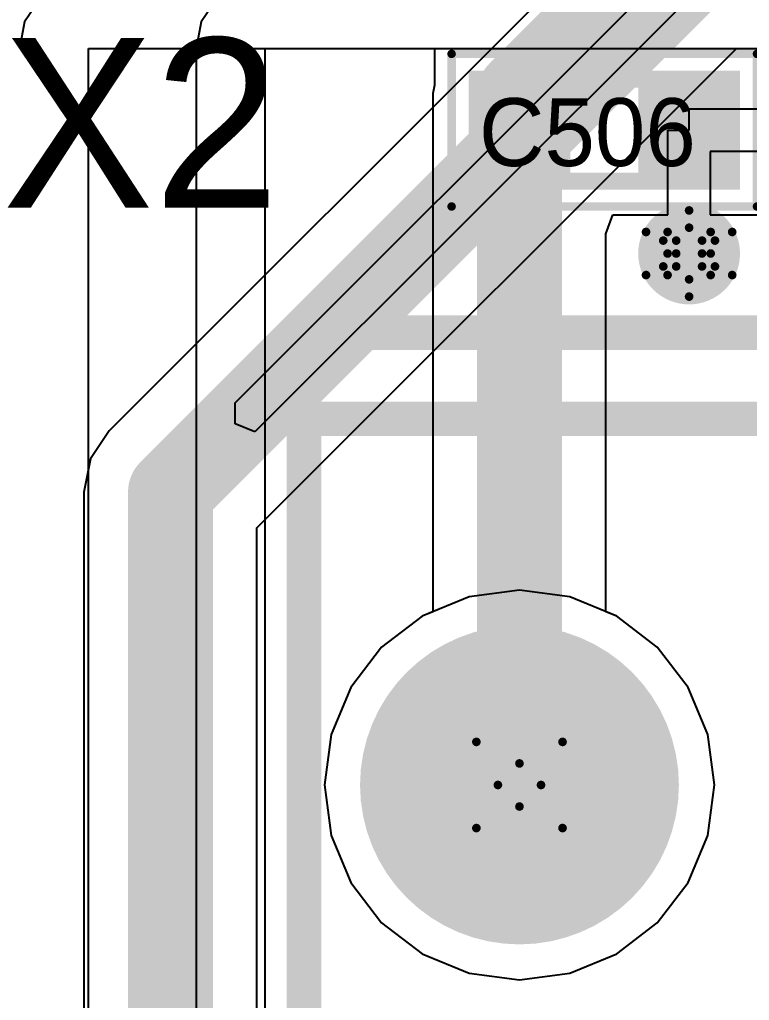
# Model space of a CAD drawing. Header units: millimetres. Extents: x 5 to 399, y 5 to 287.
# Drawn here: x 197.62 to 201.92, y 118.37 to 124.15 of the extents above; entities that cross this region are included whole.
import ezdxf

# ---------------------------------------------------------------- set-up
doc = ezdxf.new("R2010")
doc.units = ezdxf.units.MM
for name, color, linetype in [('BottomLayer', 5, 'Continuous'), ('BottomSolder', 6, 'Continuous'), ('DrillDrawing', 1, 'Continuous'), ('DrillGuide', 244, 'Continuous'), ('Mechanical13', 56, 'Continuous'), ('MidLayer1', 16, 'Continuous'), ('MidLayer2', 76, 'Continuous'), ('MultiLayer', 9, 'Continuous'), ('PadHoleLayer', 156, 'Continuous'), ('TopLayer', 1, 'Continuous'), ('TopOverlay', 2, 'Continuous'), ('TopPaste', 8, 'Continuous'), ('TopSolder', 216, 'Continuous'), ('ViaHoleLayer', 16, 'Continuous')]:
    doc.layers.add(name, color=color, linetype=linetype)

# ---------------------------------------------------------------- blocks, each defined once
blk = doc.blocks.new('CON_THT_FCI_76_385_304_LF_232')
at = {"layer": 'BottomLayer', "const_width": 0.889}
blk.add_lwpolyline([(-0.4445, 2.54, 1), (0.4445, 2.54, 1)], format="xyb", close=True, dxfattribs=at)
at = {"layer": 'BottomSolder', "const_width": 0.9398}
blk.add_lwpolyline([(-0.4699, 2.54, 1), (0.4699, 2.54, 1)], format="xyb", close=True, dxfattribs=at)
at = {"layer": 'MidLayer1', "const_width": 0.889}
blk.add_lwpolyline([(-0.4445, 2.54, 1), (0.4445, 2.54, 1)], format="xyb", close=True, dxfattribs=at)
at = {"layer": 'MidLayer2', "const_width": 0.889}
blk.add_lwpolyline([(-0.4445, 2.54, 1), (0.4445, 2.54, 1)], format="xyb", close=True, dxfattribs=at)
at = {"layer": 'MultiLayer', "const_width": 0.889}
blk.add_lwpolyline([(-0.4445, 2.54, 1), (0.4445, 2.54, 1)], format="xyb", close=True, dxfattribs=at)
at = {"layer": 'PadHoleLayer', "const_width": 0.55}
blk.add_lwpolyline([(-0.275, 2.54, 1), (0.275, 2.54, 1)], format="xyb", close=True, dxfattribs=at)
at = {"layer": 'TopLayer', "const_width": 0.889}
blk.add_lwpolyline([(-0.4445, 2.54, 1), (0.4445, 2.54, 1)], format="xyb", close=True, dxfattribs=at)
at = {"layer": 'TopOverlay', "const_width": 0.2032}
for points in [[(-1.27, 5.207), (8.89, 5.207)], [(-1.27, -2.413), (-1.27, 5.207)], [(-1.27, 4.699), (8.89, 4.699)]]:
    blk.add_lwpolyline(points, dxfattribs=at)
at = {"layer": 'TopOverlay', "const_width": 0.1016}
for points in [[(-1.3208, 5.207, 1), (-1.2192, 5.207, 1)], [(-1.3208, 5.207, 1), (-1.2192, 5.207, 1)], [(-1.3208, 4.699, 1), (-1.2192, 4.699, 1)]]:
    blk.add_lwpolyline(points, format="xyb", close=True, dxfattribs=at)
at = {"layer": 'TopSolder', "const_width": 0.9398}
blk.add_lwpolyline([(-0.4699, 2.54, 1), (0.4699, 2.54, 1)], format="xyb", close=True, dxfattribs=at)
blk = doc.blocks.new('0402___260')
at = {"layer": 'Mechanical13', "const_width": 0.1}
for points in [[(-0.55, 0.3), (0.55, 0.3)], [(-0.55, -0.3), (-0.55, 0.3)], [(0.55, -0.3), (0.55, 0.3)], [(-0.55, -0.3), (0.55, -0.3)]]:
    blk.add_lwpolyline(points, dxfattribs=at)
at = {"layer": 'Mechanical13', "const_width": 0.05}
for points in [[(-0.575, 0.3, 1), (-0.525, 0.3, 1)], [(-0.575, 0.3, 1), (-0.525, 0.3, 1)], [(0.525, 0.3, 1), (0.575, 0.3, 1)], [(0.525, 0.3, 1), (0.575, 0.3, 1)], [(-0.575, -0.3, 1), (-0.525, -0.3, 1)], [(-0.575, -0.3, 1), (-0.525, -0.3, 1)], [(0.525, -0.3, 1), (0.575, -0.3, 1)], [(0.525, -0.3, 1), (0.575, -0.3, 1)]]:
    blk.add_lwpolyline(points, format="xyb", close=True, dxfattribs=at)
at = {"layer": 'TopLayer'}
for points in [[(-0.25, -0.3), (-0.25, 0.3), (-0.75, -0.3), (-0.75, 0.3)], [(0.75, -0.3), (0.75, 0.3), (0.25, -0.3), (0.25, 0.3)]]:
    blk.add_solid(points, dxfattribs=at)
at = {"layer": 'TopOverlay', "const_width": 0.05}
for points in [[(-0.9, -0.45), (-0.9, 0.45)], [(-0.9, 0.45), (0.9, 0.45)], [(0.9, -0.45), (0.9, 0.45)], [(-0.9, -0.45), (0.9, -0.45)]]:
    blk.add_lwpolyline(points, dxfattribs=at)
at = {"layer": 'TopOverlay', "const_width": 0.025}
for points in [[(-0.9125, 0.45, 1), (-0.8875, 0.45, 1)], [(-0.9125, 0.45, 1), (-0.8875, 0.45, 1)], [(0.8875, 0.45, 1), (0.9125, 0.45, 1)], [(0.8875, 0.45, 1), (0.9125, 0.45, 1)], [(-0.9125, -0.45, 1), (-0.8875, -0.45, 1)], [(-0.9125, -0.45, 1), (-0.8875, -0.45, 1)], [(0.8875, -0.45, 1), (0.9125, -0.45, 1)], [(0.8875, -0.45, 1), (0.9125, -0.45, 1)]]:
    blk.add_lwpolyline(points, format="xyb", close=True, dxfattribs=at)
at = {"layer": 'TopPaste'}
for points in [[(-0.25, -0.3), (-0.25, 0.3), (-0.75, -0.3), (-0.75, 0.3)], [(0.75, -0.3), (0.75, 0.3), (0.25, -0.3), (0.25, 0.3)]]:
    blk.add_solid(points, dxfattribs=at)
at = {"layer": 'TopSolder'}
for points in [[(-0.2, -0.35), (-0.2, 0.35), (-0.8, -0.35), (-0.8, 0.35)], [(0.8, -0.35), (0.8, 0.35), (0.2, -0.35), (0.2, 0.35)]]:
    blk.add_solid(points, dxfattribs=at)

msp = doc.modelspace()

# ---------------------------------------------------------------- linework, layer by layer
at = {"layer": 'BottomLayer'}
for p, q in [((198.7818, 124.274), (198.6934, 124.1417)), ((198.6934, 124.1417), (198.6624, 123.9856)), ((198.6624, 123.9856), (198.6624, 115.7696)), ((199.0702, 115.3618), (199.0702, 123.9856)), ((199.0702, 123.9856), (206.7019, 123.9856)), ((200.2715, 120.7519), (199.9944, 120.6371)), ((200.5688, 120.791), (200.2715, 120.7519)), ((200.8661, 120.7519), (200.5688, 120.791)), ((201.1432, 120.6371), (200.8661, 120.7519)), ((199.9944, 120.6371), (199.7565, 120.4545)), ((201.3811, 120.4545), (201.1432, 120.6371)), ((199.7565, 120.4545), (199.5739, 120.2166)), ((201.5637, 120.2166), (201.3811, 120.4545)), ((199.5739, 120.2166), (199.4591, 119.9395)), ((201.6785, 119.9395), (201.5637, 120.2166)), ((199.4591, 119.9395), (199.42, 119.6422)), ((201.7176, 119.6422), (201.6785, 119.9395)), ((199.42, 119.6422), (199.4591, 119.3449)), ((201.6785, 119.3449), (201.7176, 119.6422)), ((199.4591, 119.3449), (199.5739, 119.0678)), ((201.5637, 119.0678), (201.6785, 119.3449)), ((199.5739, 119.0678), (199.7565, 118.8299)), ((201.3811, 118.8299), (201.5637, 119.0678)), ((199.7565, 118.8299), (199.9944, 118.6473)), ((201.1432, 118.6473), (201.3811, 118.8299)), ((199.9944, 118.6473), (200.2715, 118.5325)), ((200.8661, 118.5325), (201.1432, 118.6473)), ((200.2715, 118.5325), (200.5688, 118.4934)), ((200.5688, 118.4934), (200.8661, 118.5325))]:
    msp.add_line(p, q, dxfattribs=at)
at = {"layer": 'BottomLayer', "const_width": 0.3}
msp.add_lwpolyline([(201.4188, 122.7758, 1), (201.7188, 122.7758, 1)], format="xyb", close=True, dxfattribs=at)
at = {"layer": 'DrillDrawing', "const_width": 0.0508}
for points in [[(201.4418, 122.9028), (201.5688, 123.0298)], [(201.5688, 123.0298), (201.6958, 122.9028)], [(201.4926, 122.852), (201.5688, 122.9282)], [(201.5688, 122.9282), (201.645, 122.852)], [(201.3148, 122.9028), (201.4418, 122.7758)], [(201.3148, 122.9028), (201.4418, 122.9028)], [(201.6958, 122.9028), (201.8228, 122.9028)], [(201.6958, 122.7758), (201.8228, 122.9028)], [(201.4164, 122.852), (201.4926, 122.7758)], [(201.4164, 122.852), (201.4926, 122.852)], [(201.645, 122.852), (201.7212, 122.852)], [(201.645, 122.7758), (201.7212, 122.852)], [(201.3148, 122.6488), (201.4418, 122.7758)], [(201.4164, 122.6996), (201.4926, 122.7758)], [(201.645, 122.7758), (201.7212, 122.6996)], [(201.6958, 122.7758), (201.8228, 122.6488)], [(201.4164, 122.6996), (201.4926, 122.6996)], [(201.4926, 122.6996), (201.5688, 122.6234)], [(201.5688, 122.6234), (201.645, 122.6996)], [(201.645, 122.6996), (201.7212, 122.6996)], [(201.3148, 122.6488), (201.4418, 122.6488)], [(201.4418, 122.6488), (201.5688, 122.5218)], [(201.5688, 122.5218), (201.6958, 122.6488)], [(201.6958, 122.6488), (201.8228, 122.6488)], [(200.3148, 119.8962), (200.5688, 119.7692)], [(200.3148, 119.8962), (200.4418, 119.6422)], [(200.5688, 119.7692), (200.8228, 119.8962)], [(200.6958, 119.6422), (200.8228, 119.8962)], [(200.3148, 119.3882), (200.4418, 119.6422)], [(200.6958, 119.6422), (200.8228, 119.3882)], [(200.3148, 119.3882), (200.5688, 119.5152)], [(200.5688, 119.5152), (200.8228, 119.3882)]]:
    msp.add_lwpolyline(points, dxfattribs=at)
at = {"layer": 'DrillDrawing', "const_width": 0.0254}
for points in [[(201.5561, 123.0298, 1), (201.5815, 123.0298, 1)], [(201.5561, 123.0298, 1), (201.5815, 123.0298, 1)], [(201.5561, 122.9282, 1), (201.5815, 122.9282, 1)], [(201.5561, 122.9282, 1), (201.5815, 122.9282, 1)], [(201.3021, 122.9028, 1), (201.3275, 122.9028, 1)], [(201.3021, 122.9028, 1), (201.3275, 122.9028, 1)], [(201.4291, 122.9028, 1), (201.4545, 122.9028, 1)], [(201.4291, 122.9028, 1), (201.4545, 122.9028, 1)], [(201.6831, 122.9028, 1), (201.7085, 122.9028, 1)], [(201.6831, 122.9028, 1), (201.7085, 122.9028, 1)], [(201.8101, 122.9028, 1), (201.8355, 122.9028, 1)], [(201.8101, 122.9028, 1), (201.8355, 122.9028, 1)], [(201.4037, 122.852, 1), (201.4291, 122.852, 1)], [(201.4037, 122.852, 1), (201.4291, 122.852, 1)], [(201.4799, 122.852, 1), (201.5053, 122.852, 1)], [(201.4799, 122.852, 1), (201.5053, 122.852, 1)], [(201.6323, 122.852, 1), (201.6577, 122.852, 1)], [(201.6323, 122.852, 1), (201.6577, 122.852, 1)], [(201.7085, 122.852, 1), (201.7339, 122.852, 1)], [(201.7085, 122.852, 1), (201.7339, 122.852, 1)], [(201.4291, 122.7758, 1), (201.4545, 122.7758, 1)], [(201.4291, 122.7758, 1), (201.4545, 122.7758, 1)], [(201.4799, 122.7758, 1), (201.5053, 122.7758, 1)], [(201.4799, 122.7758, 1), (201.5053, 122.7758, 1)], [(201.6323, 122.7758, 1), (201.6577, 122.7758, 1)], [(201.6323, 122.7758, 1), (201.6577, 122.7758, 1)], [(201.6831, 122.7758, 1), (201.7085, 122.7758, 1)], [(201.6831, 122.7758, 1), (201.7085, 122.7758, 1)], [(201.4037, 122.6996, 1), (201.4291, 122.6996, 1)], [(201.4037, 122.6996, 1), (201.4291, 122.6996, 1)], [(201.4799, 122.6996, 1), (201.5053, 122.6996, 1)], [(201.4799, 122.6996, 1), (201.5053, 122.6996, 1)], [(201.6323, 122.6996, 1), (201.6577, 122.6996, 1)], [(201.6323, 122.6996, 1), (201.6577, 122.6996, 1)], [(201.7085, 122.6996, 1), (201.7339, 122.6996, 1)], [(201.7085, 122.6996, 1), (201.7339, 122.6996, 1)], [(201.3021, 122.6488, 1), (201.3275, 122.6488, 1)], [(201.3021, 122.6488, 1), (201.3275, 122.6488, 1)], [(201.4291, 122.6488, 1), (201.4545, 122.6488, 1)], [(201.4291, 122.6488, 1), (201.4545, 122.6488, 1)], [(201.6831, 122.6488, 1), (201.7085, 122.6488, 1)], [(201.6831, 122.6488, 1), (201.7085, 122.6488, 1)], [(201.8101, 122.6488, 1), (201.8355, 122.6488, 1)], [(201.8101, 122.6488, 1), (201.8355, 122.6488, 1)], [(201.5561, 122.6234, 1), (201.5815, 122.6234, 1)], [(201.5561, 122.6234, 1), (201.5815, 122.6234, 1)], [(201.5561, 122.5218, 1), (201.5815, 122.5218, 1)], [(201.5561, 122.5218, 1), (201.5815, 122.5218, 1)], [(200.3021, 119.8962, 1), (200.3275, 119.8962, 1)], [(200.3021, 119.8962, 1), (200.3275, 119.8962, 1)], [(200.8101, 119.8962, 1), (200.8355, 119.8962, 1)], [(200.8101, 119.8962, 1), (200.8355, 119.8962, 1)], [(200.5561, 119.7692, 1), (200.5815, 119.7692, 1)], [(200.5561, 119.7692, 1), (200.5815, 119.7692, 1)], [(200.4291, 119.6422, 1), (200.4545, 119.6422, 1)], [(200.4291, 119.6422, 1), (200.4545, 119.6422, 1)], [(200.6831, 119.6422, 1), (200.7085, 119.6422, 1)], [(200.6831, 119.6422, 1), (200.7085, 119.6422, 1)], [(200.5561, 119.5152, 1), (200.5815, 119.5152, 1)], [(200.5561, 119.5152, 1), (200.5815, 119.5152, 1)], [(200.3021, 119.3882, 1), (200.3275, 119.3882, 1)], [(200.3021, 119.3882, 1), (200.3275, 119.3882, 1)], [(200.8101, 119.3882, 1), (200.8355, 119.3882, 1)], [(200.8101, 119.3882, 1), (200.8355, 119.3882, 1)]]:
    msp.add_lwpolyline(points, format="xyb", close=True, dxfattribs=at)
at = {"layer": 'DrillGuide', "const_width": 0.125}
msp.add_lwpolyline([(201.5063, 122.7758, 1), (201.6313, 122.7758, 1)], format="xyb", close=True, dxfattribs=at)
at = {"layer": 'MidLayer1'}
for p, q in [((201.2776, 124.8566), (198.1509, 121.7299)), ((198.8924, 121.8946), (201.5376, 124.5398)), ((201.5602, 124.274), (199.0097, 121.7235)), ((199.0212, 121.1582), (201.8485, 123.9856)), ((201.8485, 123.9856), (206.7019, 123.9856)), ((198.8924, 121.7721), (198.8924, 121.8946)), ((198.1509, 121.7299), (198.0404, 121.5645)), ((199.0097, 121.7235), (198.8924, 121.7721)), ((198.0404, 121.5645), (198.0016, 121.3694)), ((198.0016, 121.3694), (198.0016, 115.7598)), ((199.0212, 115.954), (199.0212, 121.1582)), ((200.2715, 120.7519), (199.9944, 120.6371)), ((200.5688, 120.791), (200.2715, 120.7519)), ((200.8661, 120.7519), (200.5688, 120.791)), ((201.1432, 120.6371), (200.8661, 120.7519)), ((199.9944, 120.6371), (199.7565, 120.4545)), ((201.3811, 120.4545), (201.1432, 120.6371)), ((199.7565, 120.4545), (199.5739, 120.2166)), ((201.5637, 120.2166), (201.3811, 120.4545)), ((199.5739, 120.2166), (199.4591, 119.9395)), ((201.6785, 119.9395), (201.5637, 120.2166)), ((199.4591, 119.9395), (199.42, 119.6422)), ((201.7176, 119.6422), (201.6785, 119.9395)), ((199.42, 119.6422), (199.4591, 119.3449)), ((201.6785, 119.3449), (201.7176, 119.6422)), ((199.4591, 119.3449), (199.5739, 119.0678)), ((201.5637, 119.0678), (201.6785, 119.3449)), ((199.5739, 119.0678), (199.7565, 118.8299)), ((201.3811, 118.8299), (201.5637, 119.0678)), ((199.7565, 118.8299), (199.9944, 118.6473)), ((201.1432, 118.6473), (201.3811, 118.8299)), ((199.9944, 118.6473), (200.2715, 118.5325)), ((200.8661, 118.5325), (201.1432, 118.6473)), ((200.2715, 118.5325), (200.5688, 118.4934)), ((200.5688, 118.4934), (200.8661, 118.5325))]:
    msp.add_line(p, q, dxfattribs=at)
at = {"layer": 'MidLayer1', "const_width": 0.5}
for points in [[(198.5114, 121.3694), (201.6381, 124.4961)], [(198.5114, 115.7428), (198.5114, 121.3694)]]:
    msp.add_lwpolyline(points, dxfattribs=at)
at = {"layer": 'MidLayer1'}
for points, const_width in [([(201.4188, 122.7758, 1), (201.7188, 122.7758, 1)], 0.3), ([(198.3864, 121.3694, 1), (198.6364, 121.3694, 1)], 0.25), ([(198.3864, 121.3694, 1), (198.6364, 121.3694, 1)], 0.25)]:
    msp.add_lwpolyline(points, format="xyb", close=True, dxfattribs=dict(at, const_width=const_width))
at = {"layer": 'MidLayer2'}
for p, q in [((197.7404, 124.274), (197.652, 124.1417)), ((197.652, 124.1417), (197.6209, 123.9856)), ((198.0288, 111.8716), (198.0288, 123.9856)), ((198.0288, 123.9856), (206.7019, 123.9856)), ((200.2715, 120.7519), (199.9944, 120.6371)), ((200.5688, 120.791), (200.2715, 120.7519)), ((200.8661, 120.7519), (200.5688, 120.791)), ((201.1432, 120.6371), (200.8661, 120.7519)), ((199.9944, 120.6371), (199.7565, 120.4545)), ((201.3811, 120.4545), (201.1432, 120.6371)), ((199.7565, 120.4545), (199.5739, 120.2166)), ((201.5637, 120.2166), (201.3811, 120.4545)), ((199.5739, 120.2166), (199.4591, 119.9395)), ((201.6785, 119.9395), (201.5637, 120.2166)), ((199.4591, 119.9395), (199.42, 119.6422)), ((201.7176, 119.6422), (201.6785, 119.9395)), ((199.42, 119.6422), (199.4591, 119.3449)), ((201.6785, 119.3449), (201.7176, 119.6422)), ((199.4591, 119.3449), (199.5739, 119.0678)), ((201.5637, 119.0678), (201.6785, 119.3449)), ((199.5739, 119.0678), (199.7565, 118.8299)), ((201.3811, 118.8299), (201.5637, 119.0678)), ((199.7565, 118.8299), (199.9944, 118.6473)), ((201.1432, 118.6473), (201.3811, 118.8299)), ((199.9944, 118.6473), (200.2715, 118.5325)), ((200.8661, 118.5325), (201.1432, 118.6473)), ((200.2715, 118.5325), (200.5688, 118.4934)), ((200.5688, 118.4934), (200.8661, 118.5325))]:
    msp.add_line(p, q, dxfattribs=at)
at = {"layer": 'MidLayer2', "const_width": 0.3}
msp.add_lwpolyline([(201.4188, 122.7758, 1), (201.7188, 122.7758, 1)], format="xyb", close=True, dxfattribs=at)
at = {"layer": 'MultiLayer', "const_width": 0.3}
msp.add_lwpolyline([(201.4188, 122.7758, 1), (201.7188, 122.7758, 1)], format="xyb", close=True, dxfattribs=at)
at = {"layer": 'TopLayer'}
for p, q in [((198.7818, 124.274), (198.6934, 124.1417)), ((198.6934, 124.1417), (198.6624, 123.9856)), ((198.6624, 123.9856), (198.6624, 115.7696)), ((199.0702, 115.3618), (199.0702, 123.9856)), ((199.0702, 123.9856), (200.0688, 123.9856)), ((200.0688, 123.9856), (200.0688, 123.7687)), ((200.0688, 123.7687), (200.059, 123.7194)), ((200.059, 123.7194), (200.059, 123.503)), ((201.5688, 123.503), (201.5688, 123.628)), ((201.5688, 123.628), (202.0188, 123.628)), ((200.059, 123.503), (200.059, 120.6639)), ((201.4438, 123.003), (201.4438, 123.503)), ((201.4438, 123.503), (201.5688, 123.503)), ((202.0188, 123.378), (201.6938, 123.378)), ((201.6938, 123.378), (201.6938, 123.003)), ((201.0786, 122.8926), (201.1188, 123.003)), ((201.1188, 123.003), (201.4438, 123.003)), ((201.6938, 123.003), (202.0188, 123.003)), ((201.0786, 120.6639), (201.0786, 122.8926)), ((199.9944, 120.6371), (199.7565, 120.4545)), ((200.059, 120.6639), (199.9944, 120.6371)), ((201.1432, 120.6371), (201.0786, 120.6639)), ((201.3811, 120.4545), (201.1432, 120.6371)), ((199.7565, 120.4545), (199.5739, 120.2166)), ((201.5637, 120.2166), (201.3811, 120.4545)), ((199.5739, 120.2166), (199.4591, 119.9395)), ((201.6785, 119.9395), (201.5637, 120.2166)), ((199.4591, 119.9395), (199.42, 119.6422)), ((201.7176, 119.6422), (201.6785, 119.9395)), ((199.42, 119.6422), (199.4591, 119.3449)), ((201.6785, 119.3449), (201.7176, 119.6422)), ((199.4591, 119.3449), (199.5739, 119.0678)), ((201.5637, 119.0678), (201.6785, 119.3449)), ((199.5739, 119.0678), (199.7565, 118.8299)), ((201.3811, 118.8299), (201.5637, 119.0678)), ((199.7565, 118.8299), (199.9944, 118.6473)), ((201.1432, 118.6473), (201.3811, 118.8299)), ((199.9944, 118.6473), (200.2715, 118.5325)), ((200.8661, 118.5325), (201.1432, 118.6473)), ((200.2715, 118.5325), (200.5688, 118.4934)), ((200.5688, 118.4934), (200.8661, 118.5325))]:
    msp.add_line(p, q, dxfattribs=at)
at = {"layer": 'TopLayer', "const_width": 0.5}
for points in [[(200.5688, 123.7194), (201.2922, 124.4428)], [(200.5688, 123.503), (200.5688, 123.7194)], [(200.5688, 119.6422), (200.5688, 123.503)]]:
    msp.add_lwpolyline(points, dxfattribs=at)
at = {"layer": 'TopLayer'}
for points, const_width in [([(200.4438, 123.7194, 1), (200.6938, 123.7194, 1)], 0.25), ([(200.4438, 123.7194, 1), (200.6938, 123.7194, 1)], 0.25), ([(200.4438, 123.503, 1), (200.6938, 123.503, 1)], 0.25), ([(200.4438, 123.503, 1), (200.6938, 123.503, 1)], 0.25), ([(201.4188, 122.7758, 1), (201.7188, 122.7758, 1)], 0.3), ([(200.4438, 119.6422, 1), (200.6938, 119.6422, 1)], 0.25)]:
    msp.add_lwpolyline(points, format="xyb", close=True, dxfattribs=dict(at, const_width=const_width))
at = {"layer": 'ViaHoleLayer', "const_width": 0.125}
msp.add_lwpolyline([(201.5063, 122.7758, 1), (201.6313, 122.7758, 1)], format="xyb", close=True, dxfattribs=at)

# ---------------------------------------------------------------- block references
at = {"rotation": 360}
for name, p in [('0402___260', (201.0688, 123.503)), ('CON_THT_FCI_76_385_304_LF_232', (200.5688, 117.1022))]:
    msp.add_blockref(name, p, dxfattribs=at)

# ---------------------------------------------------------------- texts
at = {"layer": 'TopOverlay'}
for s, height, p in [('X2', 1, (197.5208, 123.0458)), ('C506', 0.4, (200.3298, 123.2916))]:
    msp.add_text(s, height=height, dxfattribs=at).set_placement(p)

doc.saveas('drawing.dxf')
